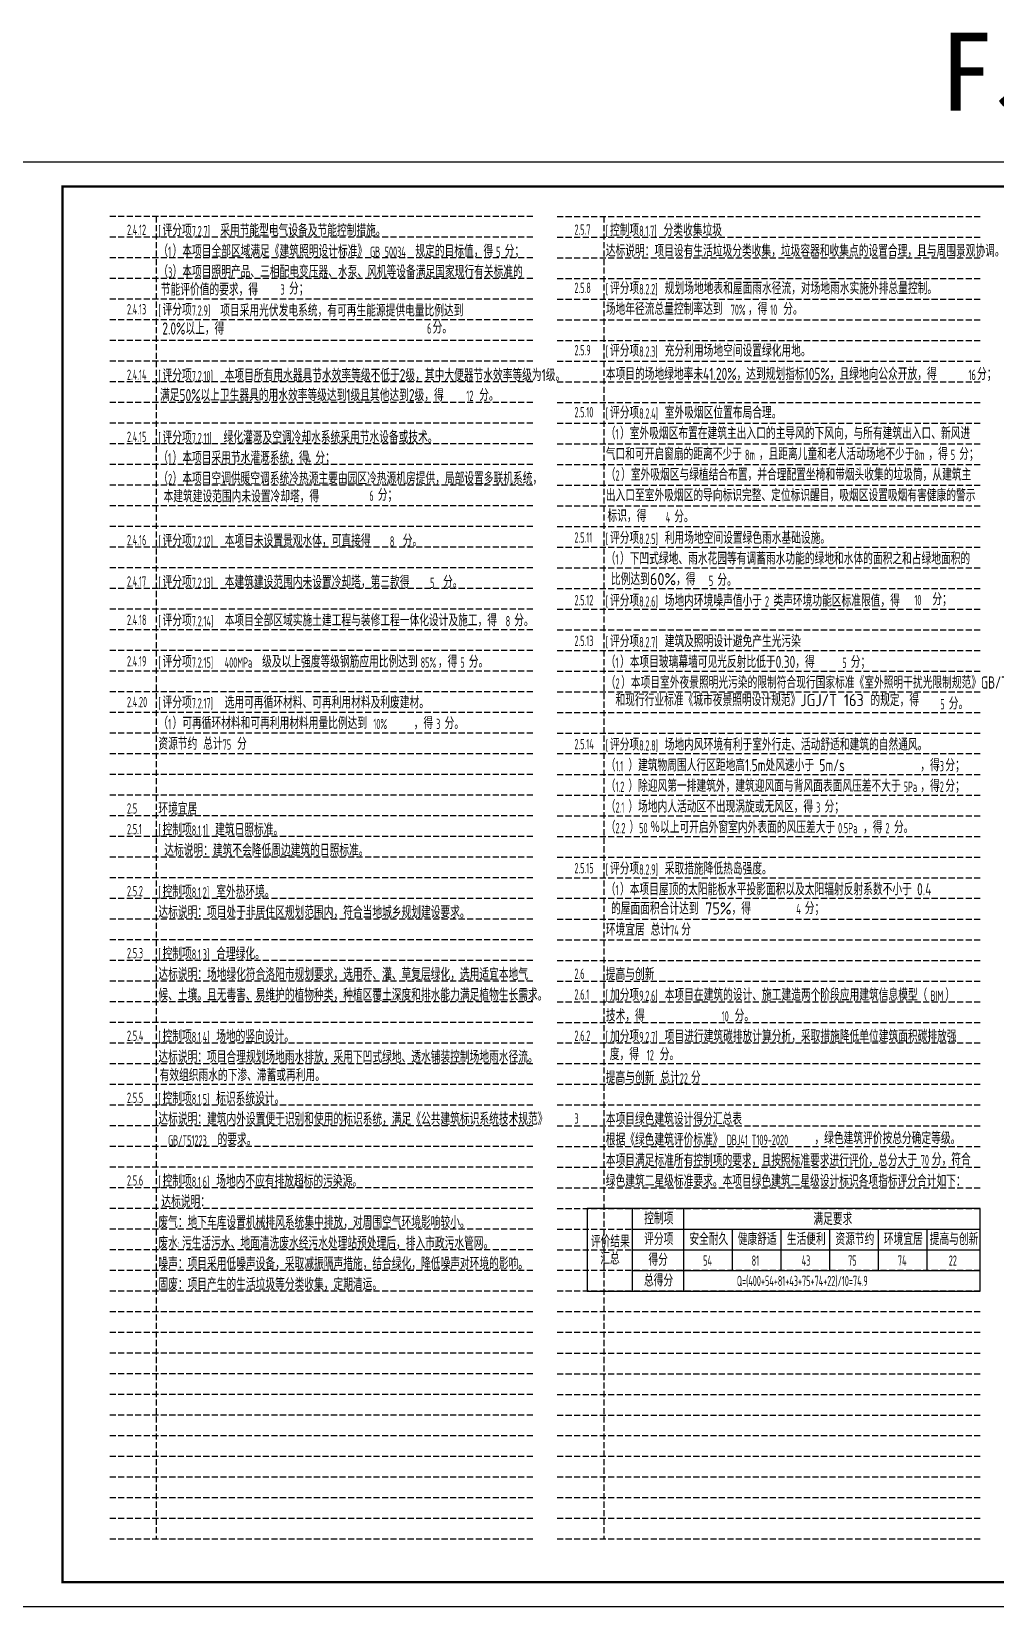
# Model space of a CAD drawing. Extents: x 1109697 to 1467097, y -139975 to 53891.
# Drawn here: x 1279122 to 1318765, y -139975 to -75205 of the extents above; entities that cross this region are included whole.
import ezdxf
from ezdxf.enums import TextEntityAlignment as Align

# ---------------------------------------------------------------- set-up
doc = ezdxf.new("R2010")
doc.units = 0
doc.header["$LTSCALE"] = 1000
doc.header["$MEASUREMENT"] = 0
doc.linetypes.add('DASH', pattern=[0.35, 0.25, -0.1])
doc.layers.add('0稿纸', color=2, linetype='DASH', plot=False)
for name, color, linetype in [('A-PUB-TAB', 7, 'Continuous'), ('PUB_TEXT', 7, 'Continuous'), ('PUB_TITLE', 4, 'Continuous')]:
    doc.layers.add(name, color=color, linetype=linetype)
doc.styles.add('_TCH_SPACE', font='simhei.ttf')
doc.styles.get("Standard").update_dxf_attribs({"font": 'gbenor.shx', "bigfont": 'gbcbig.shx'})

msp = doc.modelspace()

# ---------------------------------------------------------------- linework, layer by layer
at = {"layer": '0稿纸'}
for p, q in [((1299738, -82813, 0), (1282338, -82813, 0)), ((1284254, -82813, 0), (1284254, -137213, 0)), ((1300738, -82813, 0), (1318138, -82813, 0)), ((1302654, -82813, 0), (1302654, -137213, 0)), ((1299738, -83663, 0), (1282338, -83663, 0)), ((1300738, -83663, 0), (1318138, -83663, 0)), ((1299738, -84513, 0), (1282338, -84513, 0)), ((1300738, -84513, 0), (1318138, -84513, 0)), ((1299738, -85363, 0), (1282338, -85363, 0)), ((1300738, -85363, 0), (1318138, -85363, 0)), ((1299738, -86213, 0), (1282338, -86213, 0)), ((1300738, -86213, 0), (1318138, -86213, 0)), ((1299738, -87063, 0), (1282338, -87063, 0)), ((1300738, -87063, 0), (1318138, -87063, 0)), ((1299738, -87913, 0), (1282338, -87913, 0)), ((1300738, -87913, 0), (1318138, -87913, 0)), ((1299738, -88763, 0), (1282338, -88763, 0)), ((1300738, -88763, 0), (1318138, -88763, 0)), ((1299738, -89613, 0), (1282338, -89613, 0)), ((1300738, -89613, 0), (1318138, -89613, 0)), ((1299738, -90463, 0), (1282338, -90463, 0)), ((1300738, -90463, 0), (1318138, -90463, 0)), ((1299738, -91313, 0), (1282338, -91313, 0)), ((1300738, -91313, 0), (1318138, -91313, 0)), ((1299738, -92163, 0), (1282338, -92163, 0)), ((1300738, -92163, 0), (1318138, -92163, 0)), ((1299738, -93013, 0), (1282338, -93013, 0)), ((1300738, -93013, 0), (1318138, -93013, 0)), ((1299738, -93863, 0), (1282338, -93863, 0)), ((1300738, -93863, 0), (1318138, -93863, 0)), ((1299738, -94713, 0), (1282338, -94713, 0)), ((1300738, -94713, 0), (1318138, -94713, 0)), ((1299738, -95563, 0), (1282338, -95563, 0)), ((1300738, -95563, 0), (1318138, -95563, 0)), ((1299738, -96413, 0), (1282338, -96413, 0)), ((1300738, -96413, 0), (1318138, -96413, 0)), ((1299738, -97263, 0), (1282338, -97263, 0)), ((1300738, -97263, 0), (1318138, -97263, 0)), ((1299738, -98113, 0), (1282338, -98113, 0)), ((1300738, -98113, 0), (1318138, -98113, 0)), ((1299738, -98963, 0), (1282338, -98963, 0)), ((1300738, -98963, 0), (1318138, -98963, 0)), ((1299738, -99813, 0), (1282338, -99813, 0)), ((1300738, -99813, 0), (1318138, -99813, 0)), ((1299738, -100663, 0), (1282338, -100663, 0)), ((1300738, -100663, 0), (1318138, -100663, 0)), ((1299738, -101513, 0), (1282338, -101513, 0)), ((1300738, -101513, 0), (1318138, -101513, 0)), ((1299738, -102363, 0), (1282338, -102363, 0)), ((1300738, -102363, 0), (1318138, -102363, 0)), ((1299738, -103213, 0), (1282338, -103213, 0)), ((1300738, -103213, 0), (1318138, -103213, 0)), ((1299738, -104063, 0), (1282338, -104063, 0)), ((1300738, -104063, 0), (1318138, -104063, 0)), ((1299738, -104913, 0), (1282338, -104913, 0)), ((1318138, -104913, 0), (1300738, -104913, 0)), ((1299738, -105763, 0), (1282338, -105763, 0)), ((1300738, -105763, 0), (1318138, -105763, 0)), ((1299738, -106613, 0), (1282338, -106613, 0)), ((1300738, -106613, 0), (1318138, -106613, 0)), ((1299738, -107463, 0), (1282338, -107463, 0)), ((1300738, -107463, 0), (1318138, -107463, 0)), ((1299738, -108313, 0), (1282338, -108313, 0)), ((1300738, -108313, 0), (1318138, -108313, 0)), ((1299738, -109163, 0), (1282338, -109163, 0)), ((1300738, -109163, 0), (1318138, -109163, 0)), ((1299738, -110013, 0), (1282338, -110013, 0)), ((1300738, -110013, 0), (1318138, -110013, 0)), ((1299738, -110863, 0), (1282338, -110863, 0)), ((1318138, -110863, 0), (1300738, -110863, 0)), ((1299738, -111713, 0), (1282338, -111713, 0)), ((1300738, -111713, 0), (1318138, -111713, 0)), ((1299738, -112563, 0), (1282338, -112563, 0)), ((1300738, -112563, 0), (1318138, -112563, 0)), ((1299738, -113413, 0), (1282338, -113413, 0)), ((1300738, -113413, 0), (1318138, -113413, 0)), ((1299738, -114263, 0), (1282338, -114263, 0)), ((1300738, -114263, 0), (1318138, -114263, 0)), ((1299738, -115113, 0), (1282338, -115113, 0)), ((1299738, -115113, 0), (1282338, -115113, 0)), ((1300738, -115113, 0), (1318138, -115113, 0)), ((1299738, -115963, 0), (1282338, -115963, 0)), ((1300738, -115963, 0), (1318138, -115963, 0)), ((1299738, -116813, 0), (1282338, -116813, 0)), ((1318138, -116813, 0), (1300738, -116813, 0)), ((1299738, -117663, 0), (1282338, -117663, 0)), ((1318138, -117663, 0), (1300738, -117663, 0)), ((1299738, -118513, 0), (1282338, -118513, 0)), ((1318138, -118513, 0), (1300738, -118513, 0)), ((1299738, -119363, 0), (1282338, -119363, 0)), ((1318138, -119363, 0), (1300738, -119363, 0)), ((1299738, -120213, 0), (1282338, -120213, 0)), ((1300738, -120213, 0), (1318138, -120213, 0)), ((1299738, -121063, 0), (1282338, -121063, 0)), ((1300738, -121063, 0), (1318138, -121063, 0)), ((1299738, -121913, 0), (1282338, -121913, 0)), ((1300738, -121913, 0), (1318138, -121913, 0)), ((1299738, -122763, 0), (1282338, -122763, 0)), ((1300738, -122763, 0), (1318138, -122763, 0)), ((1299738, -123613, 0), (1282338, -123613, 0)), ((1300738, -123613, 0), (1318138, -123613, 0)), ((1299738, -124463, 0), (1282338, -124463, 0)), ((1300738, -124463, 0), (1318138, -124463, 0)), ((1299738, -125313, 0), (1282338, -125313, 0)), ((1300738, -125313, 0), (1318138, -125313, 0)), ((1299738, -126163, 0), (1282338, -126163, 0)), ((1318138, -126163, 0), (1300738, -126163, 0)), ((1299738, -127013, 0), (1282338, -127013, 0)), ((1318138, -127013, 0), (1300738, -127013, 0)), ((1299738, -127863, 0), (1282338, -127863, 0)), ((1318138, -127863, 0), (1300738, -127863, 0)), ((1299738, -128713, 0), (1282338, -128713, 0)), ((1318138, -128713, 0), (1300738, -128713, 0)), ((1299738, -129563, 0), (1282338, -129563, 0)), ((1300738, -129563, 0), (1318138, -129563, 0)), ((1299738, -130413, 0), (1282338, -130413, 0)), ((1300738, -130413, 0), (1318138, -130413, 0)), ((1299738, -131263, 0), (1282338, -131263, 0)), ((1300738, -131263, 0), (1318138, -131263, 0)), ((1299738, -132113, 0), (1282338, -132113, 0)), ((1300738, -132113, 0), (1318138, -132113, 0)), ((1299738, -132963, 0), (1282338, -132963, 0)), ((1318138, -132963, 0), (1300738, -132963, 0)), ((1299738, -133813, 0), (1282338, -133813, 0)), ((1318138, -133813, 0), (1300738, -133813, 0)), ((1299738, -134663, 0), (1282338, -134663, 0)), ((1318138, -134663, 0), (1300738, -134663, 0)), ((1299738, -135513, 0), (1282338, -135513, 0)), ((1318138, -135513, 0), (1300738, -135513, 0)), ((1299738, -136363, 0), (1282338, -136363, 0)), ((1318138, -136363, 0), (1300738, -136363, 0)), ((1299738, -137213, 0), (1282338, -137213, 0)), ((1318138, -137213, 0), (1300738, -137213, 0))]:
    msp.add_line(p, q, dxfattribs=at)
at = {"layer": 'A-PUB-TAB', "elevation": 0}
msp.add_lwpolyline([(1301977, -127013), (1318138, -127013), (1318138, -123613), (1301977, -123613)], close=True, dxfattribs=at)
for points in [[(1303824, -123613), (1303824, -127013)], [(1305938, -123613), (1305938, -127013)], [(1303824, -124463), (1318138, -124463)], [(1307938, -124463), (1307938, -126163)], [(1309938, -124463), (1309938, -126163)], [(1311938, -124463), (1311938, -126163)], [(1313938, -124463), (1313938, -126163)], [(1315938, -124463), (1315938, -126163)], [(1303824, -125313), (1318138, -125313)], [(1303824, -126163), (1318138, -126163)]]:
    msp.add_lwpolyline(points, dxfattribs=at)
at = {"layer": 'PUB_TITLE'}
msp.add_lwpolyline([(1277897, -139975), (1361997, -139975), (1361997, -80575), (1277897, -80575)], close=True, dxfattribs=at)
at = {"layer": 'PUB_TITLE', "const_width": 100}
msp.add_lwpolyline([(1280397, -138975), (1360997, -138975), (1360997, -81575), (1280397, -81575)], close=True, dxfattribs=at)

# ---------------------------------------------------------------- texts
at = {"linetype": 'Continuous', "style": '_TCH_SPACE'}
msp.add_text('FJ-MC-07', height=3200, dxfattribs=at).set_placement((1325191, -78457), align=Align.CENTER)
at = {"color": 18, "true_color": 0x000000, "char_height": 500, "attachment_point": 1}
for s, insert, width in [('节能评价值的要求，得', (1284441, -85565), 4147.09), ('标识，得', (1302808, -94871), 1646.93), ('比例达到60%，得', (1302952, -97475), 3690.55), ('度，得', (1302903, -117009), 1213.7), ('有效组织雨水的下渗、滞蓄或再利用。', (1284390, -117874), 6845.67)]:
    msp.add_mtext(s, dxfattribs=dict(at, insert=insert, width=width))
at = {"char_height": 500, "attachment_point": 1}
for s, insert, width in [('本建筑建设范围内未设置冷却塔，得', (1284552, -94072), 8661.13), ('和现行行业标准《城市夜景照明设计规范》JGJ/T 163 的规定，得', (1303137, -102451), 14353.36), ('的屋面面积合计达到 75%，得', (1302954, -111018), 8094.91)]:
    msp.add_mtext(s, dxfattribs=dict(at, insert=insert, width=width))
at = {"layer": 'A-PUB-TAB'}
for s, height, width, p in [('控制项', 500, 0.8, (1304318, -124263, 0)), ('满足要求', 500, 0.8, (1311275, -124288, 0)), ('评价结果', 500, 0.8, (1302125, -125213, 0)), ('评分项', 500, 0.8, (1304315, -125113, 0)), ('安全耐久', 500, 0.8, (1306175, -125113, 0)), ('健康舒适', 500, 0.8, (1308166, -125113, 0)), ('生活便利', 500, 0.8, (1310183, -125113, 0)), ('资源节约', 500, 0.8, (1312182, -125113, 0)), ('环境宜居', 500, 0.8, (1314175, -125113, 0)), ('提高与创新', 500, 0.8, (1316061, -125113, 0)), ('汇总', 500, 0.8, (1302512, -125913, 0)), ('得分', 500, 0.8, (1304493, -125963, 0)), ('54', 425, 0.564706, (1306743, -125963, 0)), ('81', 425, 0.564706, (1308738, -125963, 0)), ('75', 425, 0.564706, (1312703, -125963, 0)), ('74', 425, 0.564706, (1314749, -125963, 0)), ('22', 425, 0.564706, (1316843, -125963, 0)), ('总得分', 500, 0.8, (1304309, -126813, 0)), ('Q=(400+54+81+43+75+74+22)/10=74.9', 425, 0.564706, (1308129, -126801, 0))]:
    msp.add_text(s, height=height, dxfattribs=dict(at, width=width)).set_placement(p)
at = {"layer": 'A-PUB-TAB', "color": 18, "true_color": 0x000000, "width": 0.564706}
msp.add_text('43', height=425, dxfattribs=at).set_placement((1310795, -125963, 0))
at = {"layer": 'PUB_TEXT'}
for s, height, width, p in [('2.4.12', 425, 0.564706, (1283049, -83574, 0)), ('[', 425, 0.564706, (1284340, -83627, 0)), ('评分项', 500, 0.8, (1284512, -83627, 0)), ('7.2.7]', 425, 0.564706, (1285712, -83627, 0)), ('采用节能型电气设备及节能控制措施。', 500, 0.8, (1286884, -83627, 0)), ('2.5.7', 425, 0.564706, (1301449, -83566, 0)), ('[', 425, 0.564706, (1302740, -83619, 0)), ('控制项', 500, 0.8, (1302912, -83619, 0)), ('8.1.7]', 425, 0.564706, (1304112, -83619, 0)), ('分类收集垃圾', 500, 0.8, (1305117, -83619, 0)), ('（', 500, 0.8, (1284340, -84477, 0)), ('1', 425, 0.564706, (1284740, -84477, 0)), ('）本项目全部区域满足《建筑照明设计标准》', 500, 0.8, (1284923, -84477, 0)), ('GB', 425, 0.564706, (1293044, -84477, 0)), ('50034', 425, 0.564706, (1293645, -84477, 0)), ('规定的目标值，得', 500, 0.8, (1294909, -84477, 0)), ('5', 425, 0.564706, (1298230, -84477, 0)), ('分；', 500, 0.8, (1298579, -84477, 0)), ('达标说明：项目设有生活垃圾分类收集，垃圾容器和收集点的设置合理，且与周围景观协调。', 500, 0.8, (1302740, -84469, 0)), ('（', 500, 0.8, (1284340, -85327, 0)), ('）本项目照明产品、三相配电变压器、水泵、风机等设备满足国家现行有关标准的', 500, 0.8, (1284923, -85327, 0)), ('3', 425, 0.564706, (1284740, -85327, 0)), ('分；', 500, 0.8, (1289713, -86026, 0)), ('评分项', 500, 0.8, (1302912, -86011, 0)), ('规划场地地表和屋面雨水径流，对场地雨水实施外排总量控制。', 500, 0.8, (1305163, -86011, 0)), ('3', 425, 0.564706, (1289363, -86026, 0)), ('2.5.8', 425, 0.564706, (1301449, -85958, 0)), ('[', 425, 0.564706, (1302740, -86011, 0)), ('8.2.2]', 425, 0.564706, (1304112, -86011, 0)), ('[', 425, 0.564706, (1284340, -86892, 0)), ('评分项', 500, 0.8, (1284512, -86892, 0)), ('7.2.9]', 425, 0.564706, (1285712, -86892, 0)), ('场地年径流总量控制率达到', 500, 0.8, (1302740, -86861, 0)), ('70%', 425, 0.564706, (1307874, -86861, 0)), ('，得', 500, 0.8, (1308583, -86861, 0)), ('10', 425, 0.564706, (1309504, -86861, 0)), ('分。', 500, 0.8, (1310036, -86861, 0)), ('6', 425, 0.564706, (1295389, -87630, 0)), ('分。', 500, 0.8, (1295617, -87630, 0)), ('评分项', 500, 0.8, (1302912, -88577, 0)), ('充分利用场地空间设置绿化用地。', 500, 0.8, (1305163, -88577, 0)), ('2.5.9', 425, 0.564706, (1301449, -88524, 0)), ('[', 425, 0.564706, (1302740, -88577, 0)), ('8.2.3]', 425, 0.564706, (1304112, -88577, 0)), ('2.4.14', 425, 0.564706, (1283049, -89533, 0)), ('[', 425, 0.564706, (1284340, -89586, 0)), ('评分项', 500, 0.8, (1284512, -89586, 0)), ('7.2.10]', 425, 0.564706, (1285712, -89586, 0)), ('本项目所有用水器具节水效率等级不低于2级，其中大便器节水效率等级为1级。', 500, 0.8, (1287067, -89586, 0)), ('本项目的场地绿地率未41.20%%%，达到规划指标105%%%，且绿地向公众开放，得', 500, 0.8, (1302740, -89534, 0)), ('16', 425, 0.564706, (1317656, -89539, 0)), ('分；', 500, 0.8, (1318005, -89539, 0)), ('满足50%%%以上卫生器具的用水效率等级达到1级且其他达到2级，得', 500, 0.8, (1284409, -90408, 0)), ('12', 425, 0.564706, (1297005, -90400, 0)), ('分。', 500, 0.8, (1297535, -90400, 0)), ('2.5.10', 425, 0.564706, (1301449, -91073, 0)), ('[', 425, 0.564706, (1302740, -91126, 0)), ('评分项', 500, 0.8, (1302912, -91126, 0)), ('8.2.4]', 425, 0.564706, (1304112, -91126, 0)), ('室外吸烟区位置布局合理。', 500, 0.8, (1305163, -91126, 0)), ('2.4.15', 425, 0.564706, (1283049, -92083, 0)), ('[', 425, 0.564706, (1284340, -92136, 0)), ('评分项', 500, 0.8, (1284512, -92136, 0)), ('7.2.11]', 425, 0.564706, (1285712, -92136, 0)), ('绿化灌溉及空调冷却水系统采用节水设备或技术。', 500, 0.8, (1287021, -92136, 0)), ('（', 500, 0.8, (1302740, -91976, 0)), ('1', 425, 0.564706, (1303140, -91976, 0)), ('）室外吸烟区布置在建筑主出入口的主导风的下风向，与所有建筑出入口、新风进', 500, 0.8, (1303323, -91976, 0)), ('（', 500, 0.8, (1284340, -92977, 0)), ('1', 425, 0.564706, (1284740, -92977, 0)), ('）本项目采用节水灌溉系统，得', 500, 0.8, (1284923, -92977, 0)), ('4', 425, 0.564706, (1290445, -92977, 0)), ('分；', 500, 0.8, (1290794, -92977, 0)), ('气口和可开启窗扇的距离不少于', 500, 0.8, (1302740, -92826, 0)), ('8m', 425, 0.564706, (1308461, -92826, 0)), ('，且距离儿童和老人活动场地不少于', 500, 0.8, (1309033, -92826, 0)), ('8m', 425, 0.564706, (1315433, -92826, 0)), ('，得', 500, 0.8, (1316004, -92826, 0)), ('5', 425, 0.564706, (1316925, -92826, 0)), ('分；', 500, 0.8, (1317274, -92826, 0)), ('（', 500, 0.8, (1284340, -93827, 0)), ('）本项目空调供暖空调系统冷热源主要由园区冷热源机房提供，局部设置多联机系统，', 500, 0.8, (1284923, -93827, 0)), ('（', 500, 0.8, (1302740, -93676, 0)), ('2', 425, 0.564706, (1303140, -93676, 0)), ('）室外吸烟区与绿植结合布置，并合理配置坐椅和带烟头收集的垃圾筒，从建筑主', 500, 0.8, (1303369, -93676, 0)), ('2', 425, 0.564706, (1284740, -93827, 0)), ('6', 425, 0.564706, (1293014, -94508, 0)), ('分；', 500, 0.8, (1293364, -94508, 0)), ('出入口至室外吸烟区的导向标识完整、定位标识醒目，吸烟区设置吸烟有害健康的警示', 500, 0.8, (1302740, -94526, 0)), ('4', 425, 0.564706, (1305205, -95396, 0)), ('分。', 500, 0.8, (1305554, -95396, 0)), ('评分项', 500, 0.8, (1284512, -96386, 0)), ('本项目未设置景观水体，可直接得', 500, 0.8, (1287067, -96386, 0)), ('分。', 500, 0.8, (1294388, -96386, 0)), ('2.5.11', 425, 0.564706, (1301449, -96224, 0)), ('[', 425, 0.564706, (1302740, -96277, 0)), ('评分项', 500, 0.8, (1302912, -96277, 0)), ('8.2.5]', 425, 0.564706, (1304112, -96277, 0)), ('利用场地空间设置绿色雨水基础设施。', 500, 0.8, (1305163, -96277, 0)), ('2.4.16', 425, 0.564706, (1283049, -96333, 0)), ('[', 425, 0.564706, (1284340, -96386, 0)), ('7.2.12]', 425, 0.564706, (1285712, -96386, 0)), ('8', 425, 0.564706, (1293858, -96386, 0)), ('（', 500, 0.8, (1302740, -97127, 0)), ('1', 425, 0.564706, (1303140, -97127, 0)), ('）下凹式绿地、雨水花园等有调蓄雨水功能的绿地和水体的面积之和占绿地面积的', 500, 0.8, (1303323, -97127, 0)), ('2.4.17', 425, 0.564706, (1283049, -98033, 0)), ('[', 425, 0.564706, (1284340, -98086, 0)), ('评分项', 500, 0.8, (1284512, -98086, 0)), ('7.2.13]', 425, 0.564706, (1285712, -98086, 0)), ('本建筑建设范围内未设置冷却塔，第三款得 ', 500, 0.8, (1287067, -98086, 0)), ('5', 425, 0.564706, (1295515, -98086, 0)), ('分。', 500, 0.8, (1296045, -98086, 0)), ('5', 425, 0.564706, (1306976, -98007, 0)), ('分。', 500, 0.8, (1307325, -98007, 0)), ('2.5.12', 425, 0.564706, (1301449, -98803, 0)), ('[', 425, 0.564706, (1302740, -98856, 0)), ('评分项', 500, 0.8, (1302912, -98856, 0)), ('8.2.6]', 425, 0.564706, (1304112, -98856, 0)), ('场地内环境噪声值小于', 500, 0.8, (1305163, -98856, 0)), ('2', 425, 0.564706, (1309284, -98856, 0)), ('类声环境功能区标准限值，得', 500, 0.8, (1309633, -98856, 0)), ('10', 425, 0.564706, (1315430, -98801, 0)), ('分；', 500, 0.8, (1316167, -98801, 0)), ('2.4.18', 425, 0.564706, (1283049, -99615, 0)), ('[', 425, 0.564706, (1284340, -99668, 0)), ('评分项', 500, 0.8, (1284512, -99668, 0)), ('7.2.14]', 425, 0.564706, (1285712, -99668, 0)), ('本项目全部区域实施土建工程与装修工程一体化设计及施工，得', 500, 0.8, (1287067, -99668, 0)), ('8', 425, 0.564706, (1298623, -99668, 0)), ('分。', 500, 0.8, (1298972, -99668, 0)), ('2.5.13', 425, 0.564706, (1301449, -100474, 0)), ('[', 425, 0.564706, (1302740, -100527, 0)), ('评分项', 500, 0.8, (1302912, -100527, 0)), ('8.2.7]', 425, 0.564706, (1304112, -100527, 0)), ('建筑及照明设计避免产生光污染', 500, 0.8, (1305163, -100527, 0)), ('2.4.19', 425, 0.564706, (1283049, -101315, 0)), ('[', 425, 0.564706, (1284340, -101368, 0)), ('评分项', 500, 0.8, (1284512, -101368, 0)), ('7.2.15]', 425, 0.564706, (1285712, -101368, 0)), ('400MPa', 425, 0.564706, (1287067, -101368, 0)), ('级及以上强度等级钢筋应用比例达到', 500, 0.8, (1288605, -101368, 0)), ('85%', 425, 0.564706, (1295126, -101368, 0)), ('，得', 500, 0.8, (1295834, -101368, 0)), ('5', 425, 0.564706, (1296755, -101368, 0)), ('分。', 500, 0.8, (1297105, -101368, 0)), ('（', 500, 0.8, (1302740, -101377, 0)), ('1', 425, 0.564706, (1303140, -101377, 0)), ('）本项目玻璃幕墙可见光反射比低于0.30，得', 500, 0.8, (1303323, -101377, 0)), ('5', 425, 0.564706, (1312464, -101377, 0)), ('分；', 500, 0.8, (1312813, -101377, 0)), ('（', 500, 0.8, (1302740, -102227, 0)), ('）本项目室外夜景照明光污染的限制符合现行国家标准《室外照明干扰光限制规范》GB/T 35626 ', 500, 0.8, (1303369, -102227, 0)), ('2', 425, 0.564706, (1303140, -102227, 0)), ('2.4.20', 425, 0.564706, (1283049, -102992, 0)), ('[', 425, 0.564706, (1284340, -103045, 0)), ('评分项', 500, 0.8, (1284512, -103045, 0)), ('7.2.17]', 425, 0.564706, (1285712, -103045, 0)), ('选用可再循环材料、可再利用材料及利废建材。', 500, 0.8, (1287067, -103045, 0)), ('5', 425, 0.564706, (1316495, -103084, 0)), ('分。', 500, 0.8, (1316844, -103084, 0)), ('（', 500, 0.8, (1284340, -103895, 0)), ('1', 425, 0.564706, (1284740, -103895, 0)), ('10%%%', 425, 0.564706, (1293180, -103895, 0)), ('，得', 500, 0.8, (1294840, -103895, 0)), ('3', 425, 0.564706, (1295761, -103895, 0)), ('分。', 500, 0.8, (1296110, -103895, 0)), ('资源节约', 500, 0.8, (1284340, -104743, 0)), ('总计', 500, 0.8, (1286182, -104743, 0)), ('分', 500, 0.8, (1287576, -104743, 0)), ('评分项', 500, 0.8, (1302912, -104777, 0)), ('场地内风环境有利于室外行走、活动舒适和建筑的自然通风。', 500, 0.8, (1305163, -104777, 0)), ('75', 425, 0.564706, (1286982, -104743, 0)), ('2.5.14', 425, 0.564706, (1301449, -104724, 0)), ('[', 425, 0.564706, (1302740, -104777, 0)), ('8.2.8]', 425, 0.564706, (1304112, -104777, 0)), ('（', 500, 0.8, (1302740, -105627, 0)), ('1.1', 425, 0.564706, (1303140, -105627, 0)), ('）建筑物周围人行区距地高1.5m处风速小于 5m/s', 500, 0.8, (1303666, -105627, 0)), ('，得', 500, 0.8, (1315673, -105627, 0)), ('3', 425, 0.564706, (1316473, -105627, 0)), ('分；', 500, 0.8, (1316701, -105627, 0)), ('（', 500, 0.8, (1302740, -106477, 0)), ('1.2', 425, 0.564706, (1303140, -106477, 0)), ('）除迎风第一排建筑外，建筑迎风面与背风面表面风压差不大于', 500, 0.8, (1303666, -106477, 0)), ('5Pa', 425, 0.564706, (1314987, -106477, 0)), ('，得', 500, 0.8, (1315673, -106477, 0)), ('2', 425, 0.564706, (1316473, -106477, 0)), ('分；', 500, 0.8, (1316701, -106477, 0)), ('环境宜居', 500, 0.8, (1284340, -107419, 0)), ('（', 500, 0.8, (1302740, -107327, 0)), ('）场地内人活动区不出现涡旋或无风区，得', 500, 0.8, (1303666, -107327, 0)), ('分；', 500, 0.8, (1311736, -107327, 0)), ('2.5', 425, 0.564706, (1283049, -107366, 0)), ('2.1', 425, 0.564706, (1303140, -107327, 0)), ('3', 425, 0.564706, (1311387, -107327, 0)), ('2.5.1', 425, 0.564706, (1283049, -108216, 0)), ('[', 425, 0.564706, (1284340, -108269, 0)), ('控制项', 500, 0.8, (1284512, -108269, 0)), ('8.1.1]', 425, 0.564706, (1285712, -108269, 0)), ('建筑日照标准。', 500, 0.8, (1286672, -108269, 0)), ('（', 500, 0.8, (1302740, -108177, 0)), ('2.2', 425, 0.564706, (1303140, -108177, 0)), ('）', 500, 0.8, (1303712, -108177, 0)), ('50', 425, 0.564706, (1304112, -108177, 0)), ('％以上可开启外窗室内外表面的风压差大于', 500, 0.8, (1304569, -108177, 0)), ('0.5Pa', 425, 0.564706, (1312290, -108177, 0)), ('，得', 500, 0.8, (1313318, -108177, 0)), ('2', 425, 0.564706, (1314239, -108177, 0)), ('分。', 500, 0.8, (1314589, -108177, 0)), ('达标说明：建筑不会降低周边建筑的日照标准。', 500, 0.8, (1284582, -109119, 0)), ('2.5.15', 425, 0.564706, (1301449, -109824, 0)), ('[', 425, 0.564706, (1302740, -109877, 0)), ('评分项', 500, 0.8, (1302912, -109877, 0)), ('8.2.9]', 425, 0.564706, (1304112, -109877, 0)), ('采取措施降低热岛强度。', 500, 0.8, (1305163, -109877, 0)), ('2.5.2', 425, 0.564706, (1283049, -110766, 0)), ('[', 425, 0.564706, (1284340, -110819, 0)), ('控制项', 500, 0.8, (1284512, -110819, 0)), ('8.1.2]', 425, 0.564706, (1285712, -110819, 0)), ('室外热环境。', 500, 0.8, (1286717, -110819, 0)), ('（', 500, 0.8, (1302740, -110727, 0)), ('1', 425, 0.564706, (1303140, -110727, 0)), ('）本项目屋顶的太阳能板水平投影面积以及太阳辐射反射系数不小于 0.4', 500, 0.8, (1303323, -110727, 0)), ('达标说明：项目处于非居住区规划范围内，符合当地城乡规划建设要求。', 500, 0.8, (1284340, -111669, 0)), ('4', 425, 0.564706, (1310573, -111506, 0)), ('分；', 500, 0.8, (1310922, -111506, 0)), ('环境宜居', 500, 0.8, (1302740, -112387, 0)), ('总计', 500, 0.8, (1304582, -112387, 0)), ('74', 425, 0.564706, (1305382, -112387, 0)), ('分', 500, 0.8, (1305839, -112387, 0)), ('2.5.3', 425, 0.564706, (1283049, -113316, 0)), ('[', 425, 0.564706, (1284340, -113369, 0)), ('控制项', 500, 0.8, (1284512, -113369, 0)), ('8.1.3]', 425, 0.564706, (1285712, -113369, 0)), ('合理绿化。', 500, 0.8, (1286717, -113369, 0)), ('达标说明：场地绿化符合洛阳市规划要求，选用乔、灌、草复层绿化，选用适宜本地气', 500, 0.8, (1284340, -114219, 0)), ('2.6', 425, 0.564706, (1301449, -114166, 0)), ('提高与创新', 500, 0.8, (1302740, -114219, 0)), ('候、土壤。且无毒害、易维护的植物种类，种植区覆土深度和排水能力满足植物生长需求。', 500, 0.8, (1284340, -115069, 0)), ('2.6.1', 425, 0.564706, (1301449, -115016, 0)), ('[', 425, 0.564706, (1302740, -115069, 0)), ('加分项', 500, 0.8, (1302912, -115069, 0)), ('9.2.6]', 425, 0.564706, (1304112, -115069, 0)), ('本项目在建筑的设计、施工建造两个阶段应用建筑信息模型（', 500, 0.8, (1305163, -115069, 0)), ('）', 500, 0.8, (1316697, -115069, 0)), ('BIM', 425, 0.564706, (1316091, -115069, 0)), ('技术，得', 500, 0.8, (1302740, -115919, 0)), ('10', 425, 0.564706, (1307505, -115919, 0)), ('分。', 500, 0.8, (1308037, -115919, 0)), ('2.5.4', 425, 0.564706, (1283049, -116716, 0)), ('[', 425, 0.564706, (1284340, -116769, 0)), ('控制项', 500, 0.8, (1284512, -116769, 0)), ('8.1.4]', 425, 0.564706, (1285712, -116769, 0)), ('场地的竖向设计。', 500, 0.8, (1286717, -116769, 0)), ('[', 425, 0.564706, (1302740, -116769, 0)), ('加分项', 500, 0.8, (1302912, -116769, 0)), ('9.2.7]', 425, 0.564706, (1304112, -116769, 0)), ('项目进行建筑碳排放计算分析，采取措施降低单位建筑面积碳排放强', 500, 0.8, (1305163, -116769, 0)), ('达标说明：项目合理规划场地雨水排放，采用下凹式绿地、透水铺装控制场地雨水径流。', 500, 0.8, (1284340, -117619, 0)), ('12', 425, 0.564706, (1304426, -117515, 0)), ('分。', 500, 0.8, (1304958, -117515, 0)), ('提高与创新', 500, 0.8, (1302740, -118469, 0)), ('总计', 500, 0.8, (1304982, -118469, 0)), ('22', 425, 0.564706, (1305782, -118469, 0)), ('分', 500, 0.8, (1306239, -118469, 0)), ('2.5.5', 425, 0.564706, (1283049, -119266, 0)), ('[', 425, 0.564706, (1284340, -119319, 0)), ('控制项', 500, 0.8, (1284512, -119319, 0)), ('8.1.5]', 425, 0.564706, (1285712, -119319, 0)), ('标识系统设计。', 500, 0.8, (1286717, -119319, 0)), ('达标说明：建筑内外设置便于识别和使用的标识系统，满足《公共建筑标识系统技术规范》', 500, 0.8, (1284340, -120169, 0)), ('3', 425, 0.564706, (1301449, -120116, 0)), ('本项目绿色建筑设计得分汇总表', 500, 0.8, (1302740, -120169, 0)), ('的要求。', 500, 0.8, (1286774, -121019, 0)), ('根据《绿色建筑评价标准》', 500, 0.8, (1302740, -121019, 0)), ('，绿色建筑评价按总分确定等级。', 500, 0.8, (1311320, -120963, 0)), ('GB/T51223', 425, 0.564706, (1284740, -121019, 0)), ('DBJ41 T109-2020', 425, 0.564706, (1307711, -120999, 0)), ('本项目满足标准所有控制项的要求，且按照标准要求进行评价，总分大于', 500, 0.8, (1302740, -121869, 0)), ('70', 425, 0.564706, (1315690, -121832, 0)), ('分，符合', 500, 0.8, (1316147, -121832, 0)), ('2.5.6', 425, 0.564706, (1283049, -122666, 0)), ('[', 425, 0.564706, (1284340, -122719, 0)), ('控制项', 500, 0.8, (1284512, -122719, 0)), ('8.1.6]', 425, 0.564706, (1285712, -122719, 0)), ('场地内不应有排放超标的污染源。', 500, 0.8, (1286717, -122719, 0)), ('绿色建筑二星级标准要求。本项目绿色建筑二星级设计标识各项指标评分合计如下：', 500, 0.8, (1302740, -122719, 0)), ('达标说明：', 500, 0.8, (1284461, -123569, 0)), ('废气：地下车库设置机械排风系统集中排放，对周围空气环境影响较小。', 500, 0.8, (1284340, -124419, 0)), ('废水', 500, 0.8, (1284340, -125269, 0)), (':', 425, 0.564706, (1285140, -125269, 0)), ('污生活污水、地面清洗废水经污水处理站预处理后，排入市政污水管网。', 500, 0.8, (1285312, -125269, 0)), ('噪声：项目采用低噪声设备，采取减振隔声措施，结合绿化，降低噪声对环境的影响。', 500, 0.8, (1284340, -126119, 0)), ('固废：项目产生的生活垃圾等分类收集，定期清运。', 500, 0.8, (1284340, -126969, 0))]:
    msp.add_text(s, height=height, dxfattribs=dict(at, width=width)).set_placement(p)
at = {"layer": 'PUB_TEXT', "color": 18, "true_color": 0x000000}
for s, height, width, p in [('2.4.13', 425, 0.564706, (1283049, -86839, 0)), ('项目采用光伏发电系统，有可再生能源提供电量比例达到', 500, 0.8, (1286884, -86929, 0)), ('2.0%%%以上，得', 500, 0.8, (1284502, -87669, 0)), ('2.6.2', 425, 0.564706, (1301449, -116716, 0))]:
    msp.add_text(s, height=height, dxfattribs=dict(at, width=width)).set_placement(p)
at = {"layer": 'PUB_TEXT', "color": 7, "width": 0.8}
msp.add_text('）可再循环材料和可再利用材料用量比例达到', height=500, dxfattribs=at).set_placement((1284923, -103895, 0))

doc.saveas('drawing.dxf')
